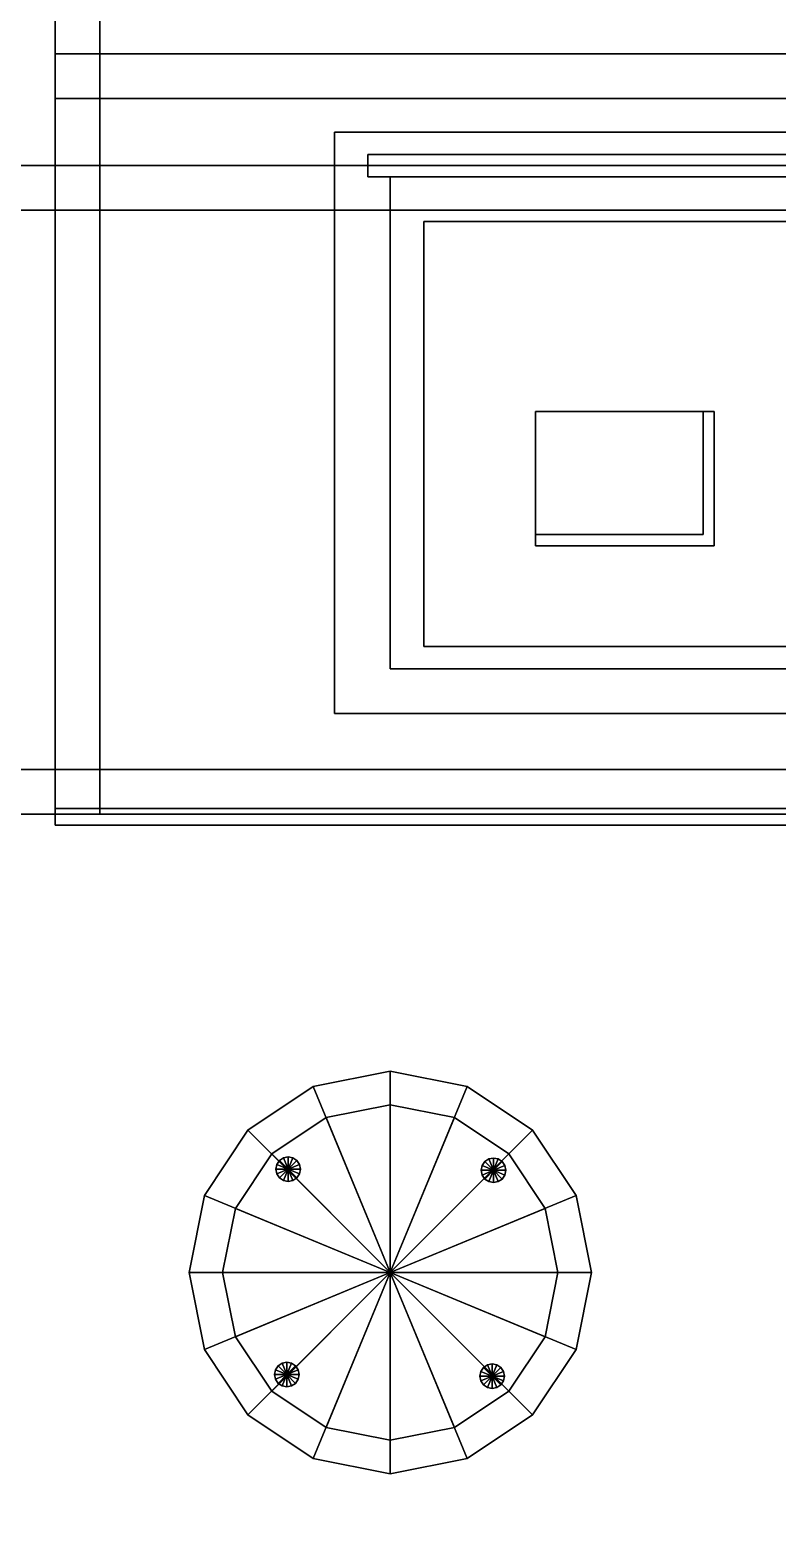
# Model space of a CAD drawing. Header units: millimetres. Extents: x -8000 to 18500, y -500 to 32500.
# Drawn here: x 2578 to 3246, y 2825 to 4161 of the extents above; entities that cross this region are included whole.
import ezdxf

# ---------------------------------------------------------------- set-up
doc = ezdxf.new("R2010")
doc.units = ezdxf.units.MM
for name, color, linetype in [('3D-BARISTA-BAR', 7, 'Continuous'), ('3D-FINISH', 7, 'Continuous'), ('3D-FURNITURE', 7, 'Continuous'), ('3D-GLAZING', 7, 'Continuous'), ('3D-LIGHTS', 7, 'Continuous'), ('3D-ROOF', 7, 'Continuous'), ('3D-SLABS', 7, 'Continuous')]:
    doc.layers.add(name, color=color, linetype=linetype)

msp = doc.modelspace()

# ---------------------------------------------------------------- linework, layer by layer
at = {"layer": '3D-BARISTA-BAR', "color": 7}
for points in [[(1960, 3460, 1460), (1960, 7040, 1460), (2640, 7040, 1460), (2640, 3460, 1460)], [(1960, 3460, 1510), (2640, 3460, 1510), (2640, 7040, 1510), (1960, 7040, 1510)], [(2640, 3460, 1460), (2640, 7040, 1460), (2640, 7040, 1510), (2640, 3460, 1510)], [(2000, 3500, 600), (2000, 7000, 600), (2600, 7000, 600), (2600, 3500, 600)], [(2000, 3500, 1460), (2600, 3500, 1460), (2600, 7000, 1460), (2000, 7000, 1460)], [(2600, 3500, 600), (2600, 7000, 600), (2600, 7000, 1460), (2600, 3500, 1460)], [(2600, 3460, 1460), (2600, 4140, 1460), (4540, 4140, 1460), (4540, 3460, 1460)], [(2600, 4140, 1460), (2600, 4140, 1510), (4540, 4140, 1510), (4540, 4140, 1460)], [(2600, 3460, 1460), (2600, 3460, 1510), (2600, 4140, 1510), (2600, 4140, 1460)], [(2600, 3460, 1510), (4540, 3460, 1510), (4540, 4140, 1510), (2600, 4140, 1510)], [(2600, 3500, 600), (2600, 4100, 600), (4500, 4100, 600), (4500, 3500, 600)], [(2600, 4100, 600), (2600, 4100, 1460), (4500, 4100, 1460), (4500, 4100, 600)], [(2600, 3500, 600), (2600, 3500, 1460), (2600, 4100, 1460), (2600, 4100, 600)], [(2600, 3500, 1460), (4500, 3500, 1460), (4500, 4100, 1460), (2600, 4100, 1460)], [(2850, 3550, 1510), (2850, 4070, 1510), (4050, 4070, 1510), (4050, 3550, 1510)], [(2850, 4070, 1510), (2850, 4070, 1550), (4050, 4070, 1550), (4050, 4070, 1510)], [(2850, 3550, 1510), (2850, 3550, 1550), (2850, 4070, 1550), (2850, 4070, 1510)], [(2850, 3550, 1550), (4050, 3550, 1550), (4050, 4070, 1550), (2850, 4070, 1550)], [(2850, 3550, 1550), (2850, 4070, 1550), (4050, 4070, 1550), (4050, 3550, 1550)], [(2850, 4070, 1550), (2850, 4070, 2030), (4050, 4070, 2030), (4050, 4070, 1550)], [(2850, 3550, 1550), (2850, 3550, 2030), (2850, 4070, 2030), (2850, 4070, 1550)], [(2850, 3550, 2030), (4050, 3550, 2030), (4050, 4070, 2030), (2850, 4070, 2030)], [(2900, 3590, 1560), (2900, 4030, 1560), (4000, 4030, 1560), (4000, 3590, 1560)], [(2900, 4030, 1560), (2900, 4030, 1585), (4000, 4030, 1585), (4000, 4030, 1560)], [(2900, 3590, 1560), (2900, 3590, 1585), (2900, 4030, 1585), (2900, 4030, 1560)], [(2900, 3590, 1585), (4000, 3590, 1585), (4000, 4030, 1585), (2900, 4030, 1585)], [(2930, 3610, 1770), (2930, 3990, 1770), (3970, 3990, 1770), (3970, 3610, 1770)], [(2930, 3990, 1770), (2930, 3990, 1790), (3970, 3990, 1790), (3970, 3990, 1770)], [(2930, 3610, 1770), (2930, 3610, 1790), (2930, 3990, 1790), (2930, 3990, 1770)], [(2930, 3610, 1790), (3970, 3610, 1790), (3970, 3990, 1790), (2930, 3990, 1790)], [(3030, 3700, 1585), (3030, 3820, 1585), (3190, 3820, 1585), (3190, 3700, 1585)], [(3030, 3820, 1585), (3030, 3820, 1635), (3190, 3820, 1635), (3190, 3820, 1585)], [(3030, 3700, 1585), (3030, 3700, 1635), (3030, 3820, 1635), (3030, 3820, 1585)], [(3030, 3700, 1635), (3190, 3700, 1635), (3190, 3820, 1635), (3030, 3820, 1635)], [(3030, 3710, 1790), (3030, 3820, 1790), (3180, 3820, 1790), (3180, 3710, 1790)], [(3030, 3820, 1790), (3030, 3820, 1835), (3180, 3820, 1835), (3180, 3820, 1790)], [(3030, 3710, 1790), (3030, 3710, 1835), (3030, 3820, 1835), (3030, 3820, 1790)], [(3030, 3710, 1835), (3180, 3710, 1835), (3180, 3820, 1835), (3030, 3820, 1835)], [(3180, 3710, 1790), (3180, 3820, 1790), (3180, 3820, 1835), (3180, 3710, 1835)], [(3190, 3700, 1585), (3190, 3820, 1585), (3190, 3820, 1635), (3190, 3700, 1635)], [(3030, 3710, 1790), (3180, 3710, 1790), (3180, 3710, 1835), (3030, 3710, 1835)], [(3030, 3700, 1585), (3190, 3700, 1585), (3190, 3700, 1635), (3030, 3700, 1635)], [(2930, 3610, 1770), (3970, 3610, 1770), (3970, 3610, 1790), (2930, 3610, 1790)], [(2900, 3590, 1560), (4000, 3590, 1560), (4000, 3590, 1585), (2900, 3590, 1585)], [(2850, 3550, 1510), (4050, 3550, 1510), (4050, 3550, 1550), (2850, 3550, 1550)], [(2850, 3550, 1550), (4050, 3550, 1550), (4050, 3550, 2030), (2850, 3550, 2030)], [(2000, 3500, 600), (2600, 3500, 600), (2600, 3500, 1460), (2000, 3500, 1460)], [(2600, 3500, 600), (4500, 3500, 600), (4500, 3500, 1460), (2600, 3500, 1460)], [(1960, 3460, 1460), (2640, 3460, 1460), (2640, 3460, 1510), (1960, 3460, 1510)], [(2600, 3460, 1460), (4540, 3460, 1460), (4540, 3460, 1510), (2600, 3460, 1510)]]:
    msp.add_3dface(points, dxfattribs=at)
at = {"layer": '3D-FINISH', "color": 7}
for points in [[(200, 200, 590), (200, 9800, 590), (9800, 9800, 590), (9800, 200, 590)], [(200, 200, 600), (9800, 200, 600), (9800, 9800, 600), (200, 9800, 600)], [(200, 200, 3990), (200, 9800, 3990), (9800, 9800, 3990), (9800, 200, 3990)], [(200, 200, 4000), (9800, 200, 4000), (9800, 9800, 4000), (200, 9800, 4000)]]:
    msp.add_3dface(points, dxfattribs=at)
at = {"layer": '3D-FURNITURE', "color": 7}
for points in [[(2900, 3230, 1250), (2831.1, 3216.3, 1250), (2831.1, 3216.3, 1295), (2900, 3230, 1295)], [(2900, 3050, 1295), (2900, 3230, 1295), (2831.1, 3216.3, 1295), (2900, 3050, 1295)], [(2900, 3050, 1250), (2831.1, 3216.3, 1250), (2900, 3230, 1250), (2900, 3050, 1250)], [(2968.9, 3216.3, 1250), (2900, 3230, 1250), (2900, 3230, 1295), (2968.9, 3216.3, 1295)], [(2900, 3050, 1295), (2968.9, 3216.3, 1295), (2900, 3230, 1295), (2900, 3050, 1295)], [(2900, 3050, 1250), (2900, 3230, 1250), (2968.9, 3216.3, 1250), (2900, 3050, 1250)], [(2831.1, 3216.3, 1250), (2772.7, 3177.3, 1250), (2772.7, 3177.3, 1295), (2831.1, 3216.3, 1295)], [(2900, 3050, 1295), (2831.1, 3216.3, 1295), (2772.7, 3177.3, 1295), (2900, 3050, 1295)], [(2900, 3050, 1250), (2772.7, 3177.3, 1250), (2831.1, 3216.3, 1250), (2900, 3050, 1250)], [(2900, 3050, 1295), (3027.3, 3177.3, 1295), (2968.9, 3216.3, 1295), (2900, 3050, 1295)], [(2900, 3050, 1250), (2968.9, 3216.3, 1250), (3027.3, 3177.3, 1250), (2900, 3050, 1250)], [(3027.3, 3177.3, 1250), (2968.9, 3216.3, 1250), (2968.9, 3216.3, 1295), (3027.3, 3177.3, 1295)], [(2900, 3200, 860), (2842.6, 3188.6, 860), (2842.6, 3188.6, 875), (2900, 3200, 875)], [(2900, 3050, 875), (2900, 3200, 875), (2842.6, 3188.6, 875), (2900, 3050, 875)], [(2900, 3050, 860), (2842.6, 3188.6, 860), (2900, 3200, 860), (2900, 3050, 860)], [(2957.4, 3188.6, 860), (2900, 3200, 860), (2900, 3200, 875), (2957.4, 3188.6, 875)], [(2900, 3050, 875), (2957.4, 3188.6, 875), (2900, 3200, 875), (2900, 3050, 875)], [(2900, 3050, 860), (2900, 3200, 860), (2957.4, 3188.6, 860), (2900, 3050, 860)], [(2842.6, 3188.6, 860), (2793.9, 3156.1, 860), (2793.9, 3156.1, 875), (2842.6, 3188.6, 875)], [(2900, 3050, 875), (2842.6, 3188.6, 875), (2793.9, 3156.1, 875), (2900, 3050, 875)], [(2900, 3050, 860), (2793.9, 3156.1, 860), (2842.6, 3188.6, 860), (2900, 3050, 860)], [(2900, 3050, 875), (3006.1, 3156.1, 875), (2957.4, 3188.6, 875), (2900, 3050, 875)], [(2900, 3050, 860), (2957.4, 3188.6, 860), (3006.1, 3156.1, 860), (2900, 3050, 860)], [(3006.1, 3156.1, 860), (2957.4, 3188.6, 860), (2957.4, 3188.6, 875), (3006.1, 3156.1, 875)], [(2772.7, 3177.3, 1250), (2733.7, 3118.9, 1250), (2733.7, 3118.9, 1295), (2772.7, 3177.3, 1295)], [(2900, 3050, 1295), (2772.7, 3177.3, 1295), (2733.7, 3118.9, 1295), (2900, 3050, 1295)], [(2900, 3050, 1250), (2733.7, 3118.9, 1250), (2772.7, 3177.3, 1250), (2900, 3050, 1250)], [(2900, 3050, 1295), (3066.3, 3118.9, 1295), (3027.3, 3177.3, 1295), (2900, 3050, 1295)], [(2900, 3050, 1250), (3027.3, 3177.3, 1250), (3066.3, 3118.9, 1250), (2900, 3050, 1250)], [(3066.3, 3118.9, 1250), (3027.3, 3177.3, 1250), (3027.3, 3177.3, 1295), (3066.3, 3118.9, 1295)], [(2793.9, 3156.1, 860), (2761.4, 3107.4, 860), (2761.4, 3107.4, 875), (2793.9, 3156.1, 875)], [(2900, 3050, 875), (2793.9, 3156.1, 875), (2761.4, 3107.4, 875), (2900, 3050, 875)], [(2900, 3050, 860), (2761.4, 3107.4, 860), (2793.9, 3156.1, 860), (2900, 3050, 860)], [(2900, 3050, 875), (3038.6, 3107.4, 875), (3006.1, 3156.1, 875), (2900, 3050, 875)], [(2900, 3050, 860), (3006.1, 3156.1, 860), (3038.6, 3107.4, 860), (2900, 3050, 860)], [(3038.6, 3107.4, 860), (3006.1, 3156.1, 860), (3006.1, 3156.1, 875), (3038.6, 3107.4, 875)], [(2798.5, 3146.7, 600), (2797.6, 3142.5, 600), (2797.6, 3142.5, 1250), (2798.5, 3146.7, 1250)], [(2808.6, 3142.5, 1250), (2798.5, 3146.7, 1250), (2797.6, 3142.5, 1250), (2808.6, 3142.5, 1250)], [(2808.6, 3142.5, 600), (2797.6, 3142.5, 600), (2798.5, 3146.7, 600), (2808.6, 3142.5, 600)], [(2797.6, 3142.5, 600), (2798.5, 3138.3, 600), (2798.5, 3138.3, 1250), (2797.6, 3142.5, 1250)], [(2808.6, 3142.5, 1250), (2797.6, 3142.5, 1250), (2798.5, 3138.3, 1250), (2808.6, 3142.5, 1250)], [(2808.6, 3142.5, 600), (2798.5, 3138.3, 600), (2797.6, 3142.5, 600), (2808.6, 3142.5, 600)], [(2800.9, 3150.3, 600), (2798.5, 3146.7, 600), (2798.5, 3146.7, 1250), (2800.9, 3150.3, 1250)], [(2808.6, 3142.5, 1250), (2800.9, 3150.3, 1250), (2798.5, 3146.7, 1250), (2808.6, 3142.5, 1250)], [(2808.6, 3142.5, 600), (2798.5, 3146.7, 600), (2800.9, 3150.3, 600), (2808.6, 3142.5, 600)], [(2808.6, 3142.5, 1250), (2798.5, 3138.3, 1250), (2800.9, 3134.7, 1250), (2808.6, 3142.5, 1250)], [(2808.6, 3142.5, 600), (2800.9, 3134.7, 600), (2798.5, 3138.3, 600), (2808.6, 3142.5, 600)], [(2804.4, 3152.7, 600), (2800.9, 3150.3, 600), (2800.9, 3150.3, 1250), (2804.4, 3152.7, 1250)], [(2808.6, 3142.5, 1250), (2804.4, 3152.7, 1250), (2800.9, 3150.3, 1250), (2808.6, 3142.5, 1250)], [(2808.6, 3142.5, 600), (2800.9, 3150.3, 600), (2804.4, 3152.7, 600), (2808.6, 3142.5, 600)], [(2808.6, 3142.5, 1250), (2800.9, 3134.7, 1250), (2804.4, 3132.3, 1250), (2808.6, 3142.5, 1250)], [(2808.6, 3142.5, 600), (2804.4, 3132.3, 600), (2800.9, 3134.7, 600), (2808.6, 3142.5, 600)], [(2808.6, 3153.5, 600), (2804.4, 3152.7, 600), (2804.4, 3152.7, 1250), (2808.6, 3153.5, 1250)], [(2808.6, 3142.5, 1250), (2808.6, 3153.5, 1250), (2804.4, 3152.7, 1250), (2808.6, 3142.5, 1250)], [(2808.6, 3142.5, 600), (2804.4, 3152.7, 600), (2808.6, 3153.5, 600), (2808.6, 3142.5, 600)], [(2808.6, 3142.5, 1250), (2804.4, 3132.3, 1250), (2808.6, 3131.5, 1250), (2808.6, 3142.5, 1250)], [(2808.6, 3142.5, 600), (2808.6, 3131.5, 600), (2804.4, 3132.3, 600), (2808.6, 3142.5, 600)], [(2812.9, 3152.7, 600), (2808.6, 3153.5, 600), (2808.6, 3153.5, 1250), (2812.9, 3152.7, 1250)], [(2808.6, 3142.5, 1250), (2812.9, 3152.7, 1250), (2808.6, 3153.5, 1250), (2808.6, 3142.5, 1250)], [(2808.6, 3142.5, 600), (2808.6, 3153.5, 600), (2812.9, 3152.7, 600), (2808.6, 3142.5, 600)], [(2808.6, 3142.5, 1250), (2816.4, 3150.3, 1250), (2812.9, 3152.7, 1250), (2808.6, 3142.5, 1250)], [(2808.6, 3142.5, 600), (2812.9, 3152.7, 600), (2816.4, 3150.3, 600), (2808.6, 3142.5, 600)], [(2808.6, 3142.5, 1250), (2818.8, 3146.7, 1250), (2816.4, 3150.3, 1250), (2808.6, 3142.5, 1250)], [(2808.6, 3142.5, 600), (2816.4, 3150.3, 600), (2818.8, 3146.7, 600), (2808.6, 3142.5, 600)], [(2808.6, 3142.5, 1250), (2819.6, 3142.5, 1250), (2818.8, 3146.7, 1250), (2808.6, 3142.5, 1250)], [(2808.6, 3142.5, 600), (2818.8, 3146.7, 600), (2819.6, 3142.5, 600), (2808.6, 3142.5, 600)], [(2808.6, 3142.5, 1250), (2808.6, 3131.5, 1250), (2812.9, 3132.3, 1250), (2808.6, 3142.5, 1250)], [(2808.6, 3142.5, 600), (2812.9, 3132.3, 600), (2808.6, 3131.5, 600), (2808.6, 3142.5, 600)], [(2808.6, 3142.5, 1250), (2812.9, 3132.3, 1250), (2816.4, 3134.7, 1250), (2808.6, 3142.5, 1250)], [(2808.6, 3142.5, 600), (2816.4, 3134.7, 600), (2812.9, 3132.3, 600), (2808.6, 3142.5, 600)], [(2808.6, 3142.5, 1250), (2816.4, 3134.7, 1250), (2818.8, 3138.3, 1250), (2808.6, 3142.5, 1250)], [(2808.6, 3142.5, 600), (2818.8, 3138.3, 600), (2816.4, 3134.7, 600), (2808.6, 3142.5, 600)], [(2808.6, 3142.5, 1250), (2818.8, 3138.3, 1250), (2819.6, 3142.5, 1250), (2808.6, 3142.5, 1250)], [(2808.6, 3142.5, 600), (2819.6, 3142.5, 600), (2818.8, 3138.3, 600), (2808.6, 3142.5, 600)], [(2816.4, 3150.3, 600), (2812.9, 3152.7, 600), (2812.9, 3152.7, 1250), (2816.4, 3150.3, 1250)], [(2818.8, 3146.7, 600), (2816.4, 3150.3, 600), (2816.4, 3150.3, 1250), (2818.8, 3146.7, 1250)], [(2819.6, 3142.5, 600), (2818.8, 3146.7, 600), (2818.8, 3146.7, 1250), (2819.6, 3142.5, 1250)], [(2818.8, 3138.3, 600), (2819.6, 3142.5, 600), (2819.6, 3142.5, 1250), (2818.8, 3138.3, 1250)], [(2982.3, 3145.6, 600), (2981.4, 3141.4, 600), (2981.4, 3141.4, 1250), (2982.3, 3145.6, 1250)], [(2992.4, 3141.4, 1250), (2982.3, 3145.6, 1250), (2981.4, 3141.4, 1250), (2992.4, 3141.4, 1250)], [(2992.4, 3141.4, 600), (2981.4, 3141.4, 600), (2982.3, 3145.6, 600), (2992.4, 3141.4, 600)], [(2981.4, 3141.4, 600), (2982.3, 3137.2, 600), (2982.3, 3137.2, 1250), (2981.4, 3141.4, 1250)], [(2992.4, 3141.4, 1250), (2981.4, 3141.4, 1250), (2982.3, 3137.2, 1250), (2992.4, 3141.4, 1250)], [(2992.4, 3141.4, 600), (2982.3, 3137.2, 600), (2981.4, 3141.4, 600), (2992.4, 3141.4, 600)], [(2984.6, 3149.2, 600), (2982.3, 3145.6, 600), (2982.3, 3145.6, 1250), (2984.6, 3149.2, 1250)], [(2992.4, 3141.4, 1250), (2984.6, 3149.2, 1250), (2982.3, 3145.6, 1250), (2992.4, 3141.4, 1250)], [(2992.4, 3141.4, 600), (2982.3, 3145.6, 600), (2984.6, 3149.2, 600), (2992.4, 3141.4, 600)], [(2992.4, 3141.4, 1250), (2982.3, 3137.2, 1250), (2984.6, 3133.6, 1250), (2992.4, 3141.4, 1250)], [(2992.4, 3141.4, 600), (2984.6, 3133.6, 600), (2982.3, 3137.2, 600), (2992.4, 3141.4, 600)], [(2988.2, 3151.6, 600), (2984.6, 3149.2, 600), (2984.6, 3149.2, 1250), (2988.2, 3151.6, 1250)], [(2992.4, 3141.4, 1250), (2988.2, 3151.6, 1250), (2984.6, 3149.2, 1250), (2992.4, 3141.4, 1250)], [(2992.4, 3141.4, 600), (2984.6, 3149.2, 600), (2988.2, 3151.6, 600), (2992.4, 3141.4, 600)], [(2992.4, 3141.4, 1250), (2984.6, 3133.6, 1250), (2988.2, 3131.3, 1250), (2992.4, 3141.4, 1250)], [(2992.4, 3141.4, 600), (2988.2, 3131.3, 600), (2984.6, 3133.6, 600), (2992.4, 3141.4, 600)], [(2992.4, 3152.4, 600), (2988.2, 3151.6, 600), (2988.2, 3151.6, 1250), (2992.4, 3152.4, 1250)], [(2992.4, 3141.4, 1250), (2992.4, 3152.4, 1250), (2988.2, 3151.6, 1250), (2992.4, 3141.4, 1250)], [(2992.4, 3141.4, 600), (2988.2, 3151.6, 600), (2992.4, 3152.4, 600), (2992.4, 3141.4, 600)], [(2992.4, 3141.4, 1250), (2988.2, 3131.3, 1250), (2992.4, 3130.4, 1250), (2992.4, 3141.4, 1250)], [(2992.4, 3141.4, 600), (2992.4, 3130.4, 600), (2988.2, 3131.3, 600), (2992.4, 3141.4, 600)], [(2996.6, 3151.6, 600), (2992.4, 3152.4, 600), (2992.4, 3152.4, 1250), (2996.6, 3151.6, 1250)], [(2992.4, 3141.4, 1250), (2996.6, 3151.6, 1250), (2992.4, 3152.4, 1250), (2992.4, 3141.4, 1250)], [(2992.4, 3141.4, 600), (2992.4, 3152.4, 600), (2996.6, 3151.6, 600), (2992.4, 3141.4, 600)], [(2992.4, 3141.4, 1250), (3000.2, 3149.2, 1250), (2996.6, 3151.6, 1250), (2992.4, 3141.4, 1250)], [(2992.4, 3141.4, 600), (2996.6, 3151.6, 600), (3000.2, 3149.2, 600), (2992.4, 3141.4, 600)], [(2992.4, 3141.4, 1250), (3002.6, 3145.6, 1250), (3000.2, 3149.2, 1250), (2992.4, 3141.4, 1250)], [(2992.4, 3141.4, 600), (3000.2, 3149.2, 600), (3002.6, 3145.6, 600), (2992.4, 3141.4, 600)], [(2992.4, 3141.4, 1250), (3003.4, 3141.4, 1250), (3002.6, 3145.6, 1250), (2992.4, 3141.4, 1250)], [(2992.4, 3141.4, 600), (3002.6, 3145.6, 600), (3003.4, 3141.4, 600), (2992.4, 3141.4, 600)], [(2992.4, 3141.4, 1250), (2992.4, 3130.4, 1250), (2996.6, 3131.3, 1250), (2992.4, 3141.4, 1250)], [(2992.4, 3141.4, 600), (2996.6, 3131.3, 600), (2992.4, 3130.4, 600), (2992.4, 3141.4, 600)], [(2992.4, 3141.4, 1250), (2996.6, 3131.3, 1250), (3000.2, 3133.6, 1250), (2992.4, 3141.4, 1250)], [(2992.4, 3141.4, 600), (3000.2, 3133.6, 600), (2996.6, 3131.3, 600), (2992.4, 3141.4, 600)], [(2992.4, 3141.4, 1250), (3000.2, 3133.6, 1250), (3002.6, 3137.2, 1250), (2992.4, 3141.4, 1250)], [(2992.4, 3141.4, 600), (3002.6, 3137.2, 600), (3000.2, 3133.6, 600), (2992.4, 3141.4, 600)], [(2992.4, 3141.4, 1250), (3002.6, 3137.2, 1250), (3003.4, 3141.4, 1250), (2992.4, 3141.4, 1250)], [(2992.4, 3141.4, 600), (3003.4, 3141.4, 600), (3002.6, 3137.2, 600), (2992.4, 3141.4, 600)], [(3000.2, 3149.2, 600), (2996.6, 3151.6, 600), (2996.6, 3151.6, 1250), (3000.2, 3149.2, 1250)], [(3002.6, 3145.6, 600), (3000.2, 3149.2, 600), (3000.2, 3149.2, 1250), (3002.6, 3145.6, 1250)], [(3003.4, 3141.4, 600), (3002.6, 3145.6, 600), (3002.6, 3145.6, 1250), (3003.4, 3141.4, 1250)], [(3002.6, 3137.2, 600), (3003.4, 3141.4, 600), (3003.4, 3141.4, 1250), (3002.6, 3137.2, 1250)], [(2798.5, 3138.3, 600), (2800.9, 3134.7, 600), (2800.9, 3134.7, 1250), (2798.5, 3138.3, 1250)], [(2800.9, 3134.7, 600), (2804.4, 3132.3, 600), (2804.4, 3132.3, 1250), (2800.9, 3134.7, 1250)], [(2804.4, 3132.3, 600), (2808.6, 3131.5, 600), (2808.6, 3131.5, 1250), (2804.4, 3132.3, 1250)], [(2808.6, 3131.5, 600), (2812.9, 3132.3, 600), (2812.9, 3132.3, 1250), (2808.6, 3131.5, 1250)], [(2812.9, 3132.3, 600), (2816.4, 3134.7, 600), (2816.4, 3134.7, 1250), (2812.9, 3132.3, 1250)], [(2816.4, 3134.7, 600), (2818.8, 3138.3, 600), (2818.8, 3138.3, 1250), (2816.4, 3134.7, 1250)], [(2982.3, 3137.2, 600), (2984.6, 3133.6, 600), (2984.6, 3133.6, 1250), (2982.3, 3137.2, 1250)], [(2984.6, 3133.6, 600), (2988.2, 3131.3, 600), (2988.2, 3131.3, 1250), (2984.6, 3133.6, 1250)], [(2988.2, 3131.3, 600), (2992.4, 3130.4, 600), (2992.4, 3130.4, 1250), (2988.2, 3131.3, 1250)], [(2992.4, 3130.4, 600), (2996.6, 3131.3, 600), (2996.6, 3131.3, 1250), (2992.4, 3130.4, 1250)], [(2996.6, 3131.3, 600), (3000.2, 3133.6, 600), (3000.2, 3133.6, 1250), (2996.6, 3131.3, 1250)], [(3000.2, 3133.6, 600), (3002.6, 3137.2, 600), (3002.6, 3137.2, 1250), (3000.2, 3133.6, 1250)], [(2733.7, 3118.9, 1250), (2720, 3050, 1250), (2720, 3050, 1295), (2733.7, 3118.9, 1295)], [(2900, 3050, 1295), (2733.7, 3118.9, 1295), (2720, 3050, 1295), (2900, 3050, 1295)], [(2900, 3050, 1250), (2720, 3050, 1250), (2733.7, 3118.9, 1250), (2900, 3050, 1250)], [(2900, 3050, 1295), (3080, 3050, 1295), (3066.3, 3118.9, 1295), (2900, 3050, 1295)], [(2900, 3050, 1250), (3066.3, 3118.9, 1250), (3080, 3050, 1250), (2900, 3050, 1250)], [(3080, 3050, 1250), (3066.3, 3118.9, 1250), (3066.3, 3118.9, 1295), (3080, 3050, 1295)], [(2761.4, 3107.4, 860), (2750, 3050, 860), (2750, 3050, 875), (2761.4, 3107.4, 875)], [(2900, 3050, 875), (2761.4, 3107.4, 875), (2750, 3050, 875), (2900, 3050, 875)], [(2900, 3050, 860), (2750, 3050, 860), (2761.4, 3107.4, 860), (2900, 3050, 860)], [(2900, 3050, 875), (3050, 3050, 875), (3038.6, 3107.4, 875), (2900, 3050, 875)], [(2900, 3050, 860), (3038.6, 3107.4, 860), (3050, 3050, 860), (2900, 3050, 860)], [(3050, 3050, 860), (3038.6, 3107.4, 860), (3038.6, 3107.4, 875), (3050, 3050, 875)], [(2720, 3050, 1250), (2733.7, 2981.1, 1250), (2733.7, 2981.1, 1295), (2720, 3050, 1295)], [(2900, 3050, 1295), (2720, 3050, 1295), (2733.7, 2981.1, 1295), (2900, 3050, 1295)], [(2900, 3050, 1250), (2733.7, 2981.1, 1250), (2720, 3050, 1250), (2900, 3050, 1250)], [(2900, 3050, 1295), (2733.7, 2981.1, 1295), (2772.7, 2922.7, 1295), (2900, 3050, 1295)], [(2900, 3050, 1250), (2772.7, 2922.7, 1250), (2733.7, 2981.1, 1250), (2900, 3050, 1250)], [(2750, 3050, 860), (2761.4, 2992.6, 860), (2761.4, 2992.6, 875), (2750, 3050, 875)], [(2900, 3050, 875), (2750, 3050, 875), (2761.4, 2992.6, 875), (2900, 3050, 875)], [(2900, 3050, 860), (2761.4, 2992.6, 860), (2750, 3050, 860), (2900, 3050, 860)], [(2900, 3050, 875), (2761.4, 2992.6, 875), (2793.9, 2943.9, 875), (2900, 3050, 875)], [(2900, 3050, 860), (2793.9, 2943.9, 860), (2761.4, 2992.6, 860), (2900, 3050, 860)], [(2900, 3050, 1295), (2772.7, 2922.7, 1295), (2831.1, 2883.7, 1295), (2900, 3050, 1295)], [(2900, 3050, 1250), (2831.1, 2883.7, 1250), (2772.7, 2922.7, 1250), (2900, 3050, 1250)], [(2900, 3050, 875), (2793.9, 2943.9, 875), (2842.6, 2911.4, 875), (2900, 3050, 875)], [(2900, 3050, 860), (2842.6, 2911.4, 860), (2793.9, 2943.9, 860), (2900, 3050, 860)], [(2900, 3050, 1295), (2831.1, 2883.7, 1295), (2900, 2870, 1295), (2900, 3050, 1295)], [(2900, 3050, 1250), (2900, 2870, 1250), (2831.1, 2883.7, 1250), (2900, 3050, 1250)], [(2900, 3050, 875), (2842.6, 2911.4, 875), (2900, 2900, 875), (2900, 3050, 875)], [(2900, 3050, 860), (2900, 2900, 860), (2842.6, 2911.4, 860), (2900, 3050, 860)], [(2900, 3050, 875), (2900, 2900, 875), (2957.4, 2911.4, 875), (2900, 3050, 875)], [(2900, 3050, 860), (2957.4, 2911.4, 860), (2900, 2900, 860), (2900, 3050, 860)], [(2900, 3050, 875), (2957.4, 2911.4, 875), (3006.1, 2943.9, 875), (2900, 3050, 875)], [(2900, 3050, 860), (3006.1, 2943.9, 860), (2957.4, 2911.4, 860), (2900, 3050, 860)], [(2900, 3050, 875), (3006.1, 2943.9, 875), (3038.6, 2992.6, 875), (2900, 3050, 875)], [(2900, 3050, 860), (3038.6, 2992.6, 860), (3006.1, 2943.9, 860), (2900, 3050, 860)], [(2900, 3050, 875), (3038.6, 2992.6, 875), (3050, 3050, 875), (2900, 3050, 875)], [(2900, 3050, 860), (3050, 3050, 860), (3038.6, 2992.6, 860), (2900, 3050, 860)], [(2900, 3050, 1295), (2900, 2870, 1295), (2968.9, 2883.7, 1295), (2900, 3050, 1295)], [(2900, 3050, 1250), (2968.9, 2883.7, 1250), (2900, 2870, 1250), (2900, 3050, 1250)], [(2900, 3050, 1295), (2968.9, 2883.7, 1295), (3027.3, 2922.7, 1295), (2900, 3050, 1295)], [(2900, 3050, 1250), (3027.3, 2922.7, 1250), (2968.9, 2883.7, 1250), (2900, 3050, 1250)], [(2900, 3050, 1295), (3027.3, 2922.7, 1295), (3066.3, 2981.1, 1295), (2900, 3050, 1295)], [(2900, 3050, 1250), (3066.3, 2981.1, 1250), (3027.3, 2922.7, 1250), (2900, 3050, 1250)], [(2900, 3050, 1295), (3066.3, 2981.1, 1295), (3080, 3050, 1295), (2900, 3050, 1295)], [(2900, 3050, 1250), (3080, 3050, 1250), (3066.3, 2981.1, 1250), (2900, 3050, 1250)], [(3038.6, 2992.6, 860), (3050, 3050, 860), (3050, 3050, 875), (3038.6, 2992.6, 875)], [(3066.3, 2981.1, 1250), (3080, 3050, 1250), (3080, 3050, 1295), (3066.3, 2981.1, 1295)], [(2733.7, 2981.1, 1250), (2772.7, 2922.7, 1250), (2772.7, 2922.7, 1295), (2733.7, 2981.1, 1295)], [(2761.4, 2992.6, 860), (2793.9, 2943.9, 860), (2793.9, 2943.9, 875), (2761.4, 2992.6, 875)], [(3006.1, 2943.9, 860), (3038.6, 2992.6, 860), (3038.6, 2992.6, 875), (3006.1, 2943.9, 875)], [(3027.3, 2922.7, 1250), (3066.3, 2981.1, 1250), (3066.3, 2981.1, 1295), (3027.3, 2922.7, 1295)], [(2803.2, 2968.9, 600), (2799.7, 2966.5, 600), (2799.7, 2966.5, 1250), (2803.2, 2968.9, 1250)], [(2807.4, 2958.7, 1250), (2803.2, 2968.9, 1250), (2799.7, 2966.5, 1250), (2807.4, 2958.7, 1250)], [(2807.4, 2958.7, 600), (2799.7, 2966.5, 600), (2803.2, 2968.9, 600), (2807.4, 2958.7, 600)], [(2807.4, 2969.7, 600), (2803.2, 2968.9, 600), (2803.2, 2968.9, 1250), (2807.4, 2969.7, 1250)], [(2807.4, 2958.7, 1250), (2807.4, 2969.7, 1250), (2803.2, 2968.9, 1250), (2807.4, 2958.7, 1250)], [(2807.4, 2958.7, 600), (2803.2, 2968.9, 600), (2807.4, 2969.7, 600), (2807.4, 2958.7, 600)], [(2811.6, 2968.9, 600), (2807.4, 2969.7, 600), (2807.4, 2969.7, 1250), (2811.6, 2968.9, 1250)], [(2807.4, 2958.7, 1250), (2811.6, 2968.9, 1250), (2807.4, 2969.7, 1250), (2807.4, 2958.7, 1250)], [(2807.4, 2958.7, 600), (2807.4, 2969.7, 600), (2811.6, 2968.9, 600), (2807.4, 2958.7, 600)], [(2807.4, 2958.7, 1250), (2815.2, 2966.5, 1250), (2811.6, 2968.9, 1250), (2807.4, 2958.7, 1250)], [(2807.4, 2958.7, 600), (2811.6, 2968.9, 600), (2815.2, 2966.5, 600), (2807.4, 2958.7, 600)], [(2815.2, 2966.5, 600), (2811.6, 2968.9, 600), (2811.6, 2968.9, 1250), (2815.2, 2966.5, 1250)], [(2987, 2967.5, 600), (2983.4, 2965.1, 600), (2983.4, 2965.1, 1250), (2987, 2967.5, 1250)], [(2991.2, 2957.4, 1250), (2987, 2967.5, 1250), (2983.4, 2965.1, 1250), (2991.2, 2957.4, 1250)], [(2991.2, 2957.4, 600), (2983.4, 2965.1, 600), (2987, 2967.5, 600), (2991.2, 2957.4, 600)], [(2991.2, 2968.4, 600), (2987, 2967.5, 600), (2987, 2967.5, 1250), (2991.2, 2968.4, 1250)], [(2991.2, 2957.4, 1250), (2991.2, 2968.4, 1250), (2987, 2967.5, 1250), (2991.2, 2957.4, 1250)], [(2991.2, 2957.4, 600), (2987, 2967.5, 600), (2991.2, 2968.4, 600), (2991.2, 2957.4, 600)], [(2995.4, 2967.5, 600), (2991.2, 2968.4, 600), (2991.2, 2968.4, 1250), (2995.4, 2967.5, 1250)], [(2991.2, 2957.4, 1250), (2995.4, 2967.5, 1250), (2991.2, 2968.4, 1250), (2991.2, 2957.4, 1250)], [(2991.2, 2957.4, 600), (2991.2, 2968.4, 600), (2995.4, 2967.5, 600), (2991.2, 2957.4, 600)], [(2991.2, 2957.4, 1250), (2999, 2965.1, 1250), (2995.4, 2967.5, 1250), (2991.2, 2957.4, 1250)], [(2991.2, 2957.4, 600), (2995.4, 2967.5, 600), (2999, 2965.1, 600), (2991.2, 2957.4, 600)], [(2999, 2965.1, 600), (2995.4, 2967.5, 600), (2995.4, 2967.5, 1250), (2999, 2965.1, 1250)], [(2797.3, 2962.9, 600), (2796.4, 2958.7, 600), (2796.4, 2958.7, 1250), (2797.3, 2962.9, 1250)], [(2807.4, 2958.7, 1250), (2797.3, 2962.9, 1250), (2796.4, 2958.7, 1250), (2807.4, 2958.7, 1250)], [(2807.4, 2958.7, 600), (2796.4, 2958.7, 600), (2797.3, 2962.9, 600), (2807.4, 2958.7, 600)], [(2796.4, 2958.7, 600), (2797.3, 2954.5, 600), (2797.3, 2954.5, 1250), (2796.4, 2958.7, 1250)], [(2807.4, 2958.7, 1250), (2796.4, 2958.7, 1250), (2797.3, 2954.5, 1250), (2807.4, 2958.7, 1250)], [(2807.4, 2958.7, 600), (2797.3, 2954.5, 600), (2796.4, 2958.7, 600), (2807.4, 2958.7, 600)], [(2799.7, 2966.5, 600), (2797.3, 2962.9, 600), (2797.3, 2962.9, 1250), (2799.7, 2966.5, 1250)], [(2807.4, 2958.7, 1250), (2799.7, 2966.5, 1250), (2797.3, 2962.9, 1250), (2807.4, 2958.7, 1250)], [(2807.4, 2958.7, 600), (2797.3, 2962.9, 600), (2799.7, 2966.5, 600), (2807.4, 2958.7, 600)], [(2807.4, 2958.7, 1250), (2797.3, 2954.5, 1250), (2799.7, 2950.9, 1250), (2807.4, 2958.7, 1250)], [(2807.4, 2958.7, 600), (2799.7, 2950.9, 600), (2797.3, 2954.5, 600), (2807.4, 2958.7, 600)], [(2797.3, 2954.5, 600), (2799.7, 2950.9, 600), (2799.7, 2950.9, 1250), (2797.3, 2954.5, 1250)], [(2807.4, 2958.7, 1250), (2799.7, 2950.9, 1250), (2803.2, 2948.6, 1250), (2807.4, 2958.7, 1250)], [(2807.4, 2958.7, 600), (2803.2, 2948.6, 600), (2799.7, 2950.9, 600), (2807.4, 2958.7, 600)], [(2807.4, 2958.7, 1250), (2803.2, 2948.6, 1250), (2807.4, 2947.7, 1250), (2807.4, 2958.7, 1250)], [(2807.4, 2958.7, 600), (2807.4, 2947.7, 600), (2803.2, 2948.6, 600), (2807.4, 2958.7, 600)], [(2807.4, 2958.7, 1250), (2817.6, 2962.9, 1250), (2815.2, 2966.5, 1250), (2807.4, 2958.7, 1250)], [(2807.4, 2958.7, 600), (2815.2, 2966.5, 600), (2817.6, 2962.9, 600), (2807.4, 2958.7, 600)], [(2807.4, 2958.7, 1250), (2818.4, 2958.7, 1250), (2817.6, 2962.9, 1250), (2807.4, 2958.7, 1250)], [(2807.4, 2958.7, 600), (2817.6, 2962.9, 600), (2818.4, 2958.7, 600), (2807.4, 2958.7, 600)], [(2807.4, 2958.7, 1250), (2807.4, 2947.7, 1250), (2811.6, 2948.6, 1250), (2807.4, 2958.7, 1250)], [(2807.4, 2958.7, 600), (2811.6, 2948.6, 600), (2807.4, 2947.7, 600), (2807.4, 2958.7, 600)], [(2807.4, 2958.7, 1250), (2811.6, 2948.6, 1250), (2815.2, 2950.9, 1250), (2807.4, 2958.7, 1250)], [(2807.4, 2958.7, 600), (2815.2, 2950.9, 600), (2811.6, 2948.6, 600), (2807.4, 2958.7, 600)], [(2807.4, 2958.7, 1250), (2815.2, 2950.9, 1250), (2817.6, 2954.5, 1250), (2807.4, 2958.7, 1250)], [(2807.4, 2958.7, 600), (2817.6, 2954.5, 600), (2815.2, 2950.9, 600), (2807.4, 2958.7, 600)], [(2807.4, 2958.7, 1250), (2817.6, 2954.5, 1250), (2818.4, 2958.7, 1250), (2807.4, 2958.7, 1250)], [(2807.4, 2958.7, 600), (2818.4, 2958.7, 600), (2817.6, 2954.5, 600), (2807.4, 2958.7, 600)], [(2817.6, 2962.9, 600), (2815.2, 2966.5, 600), (2815.2, 2966.5, 1250), (2817.6, 2962.9, 1250)], [(2815.2, 2950.9, 600), (2817.6, 2954.5, 600), (2817.6, 2954.5, 1250), (2815.2, 2950.9, 1250)], [(2818.4, 2958.7, 600), (2817.6, 2962.9, 600), (2817.6, 2962.9, 1250), (2818.4, 2958.7, 1250)], [(2817.6, 2954.5, 600), (2818.4, 2958.7, 600), (2818.4, 2958.7, 1250), (2817.6, 2954.5, 1250)], [(2981, 2961.6, 600), (2980.2, 2957.4, 600), (2980.2, 2957.4, 1250), (2981, 2961.6, 1250)], [(2991.2, 2957.4, 1250), (2981, 2961.6, 1250), (2980.2, 2957.4, 1250), (2991.2, 2957.4, 1250)], [(2991.2, 2957.4, 600), (2980.2, 2957.4, 600), (2981, 2961.6, 600), (2991.2, 2957.4, 600)], [(2980.2, 2957.4, 600), (2981, 2953.2, 600), (2981, 2953.2, 1250), (2980.2, 2957.4, 1250)], [(2991.2, 2957.4, 1250), (2980.2, 2957.4, 1250), (2981, 2953.2, 1250), (2991.2, 2957.4, 1250)], [(2991.2, 2957.4, 600), (2981, 2953.2, 600), (2980.2, 2957.4, 600), (2991.2, 2957.4, 600)], [(2983.4, 2965.1, 600), (2981, 2961.6, 600), (2981, 2961.6, 1250), (2983.4, 2965.1, 1250)], [(2991.2, 2957.4, 1250), (2983.4, 2965.1, 1250), (2981, 2961.6, 1250), (2991.2, 2957.4, 1250)], [(2991.2, 2957.4, 600), (2981, 2961.6, 600), (2983.4, 2965.1, 600), (2991.2, 2957.4, 600)], [(2991.2, 2957.4, 1250), (2981, 2953.2, 1250), (2983.4, 2949.6, 1250), (2991.2, 2957.4, 1250)], [(2991.2, 2957.4, 600), (2983.4, 2949.6, 600), (2981, 2953.2, 600), (2991.2, 2957.4, 600)], [(2991.2, 2957.4, 1250), (2983.4, 2949.6, 1250), (2987, 2947.2, 1250), (2991.2, 2957.4, 1250)], [(2991.2, 2957.4, 600), (2987, 2947.2, 600), (2983.4, 2949.6, 600), (2991.2, 2957.4, 600)], [(2991.2, 2957.4, 1250), (2987, 2947.2, 1250), (2991.2, 2946.4, 1250), (2991.2, 2957.4, 1250)], [(2991.2, 2957.4, 600), (2991.2, 2946.4, 600), (2987, 2947.2, 600), (2991.2, 2957.4, 600)], [(2991.2, 2957.4, 1250), (3001.4, 2961.6, 1250), (2999, 2965.1, 1250), (2991.2, 2957.4, 1250)], [(2991.2, 2957.4, 600), (2999, 2965.1, 600), (3001.4, 2961.6, 600), (2991.2, 2957.4, 600)], [(2991.2, 2957.4, 1250), (3002.2, 2957.4, 1250), (3001.4, 2961.6, 1250), (2991.2, 2957.4, 1250)], [(2991.2, 2957.4, 600), (3001.4, 2961.6, 600), (3002.2, 2957.4, 600), (2991.2, 2957.4, 600)], [(2991.2, 2957.4, 1250), (2991.2, 2946.4, 1250), (2995.4, 2947.2, 1250), (2991.2, 2957.4, 1250)], [(2991.2, 2957.4, 600), (2995.4, 2947.2, 600), (2991.2, 2946.4, 600), (2991.2, 2957.4, 600)], [(2991.2, 2957.4, 1250), (2995.4, 2947.2, 1250), (2999, 2949.6, 1250), (2991.2, 2957.4, 1250)], [(2991.2, 2957.4, 600), (2999, 2949.6, 600), (2995.4, 2947.2, 600), (2991.2, 2957.4, 600)], [(2991.2, 2957.4, 1250), (2999, 2949.6, 1250), (3001.4, 2953.2, 1250), (2991.2, 2957.4, 1250)], [(2991.2, 2957.4, 600), (3001.4, 2953.2, 600), (2999, 2949.6, 600), (2991.2, 2957.4, 600)], [(2991.2, 2957.4, 1250), (3001.4, 2953.2, 1250), (3002.2, 2957.4, 1250), (2991.2, 2957.4, 1250)], [(2991.2, 2957.4, 600), (3002.2, 2957.4, 600), (3001.4, 2953.2, 600), (2991.2, 2957.4, 600)], [(3001.4, 2961.6, 600), (2999, 2965.1, 600), (2999, 2965.1, 1250), (3001.4, 2961.6, 1250)], [(3002.2, 2957.4, 600), (3001.4, 2961.6, 600), (3001.4, 2961.6, 1250), (3002.2, 2957.4, 1250)], [(3001.4, 2953.2, 600), (3002.2, 2957.4, 600), (3002.2, 2957.4, 1250), (3001.4, 2953.2, 1250)], [(2793.9, 2943.9, 860), (2842.6, 2911.4, 860), (2842.6, 2911.4, 875), (2793.9, 2943.9, 875)], [(2799.7, 2950.9, 600), (2803.2, 2948.6, 600), (2803.2, 2948.6, 1250), (2799.7, 2950.9, 1250)], [(2803.2, 2948.6, 600), (2807.4, 2947.7, 600), (2807.4, 2947.7, 1250), (2803.2, 2948.6, 1250)], [(2807.4, 2947.7, 600), (2811.6, 2948.6, 600), (2811.6, 2948.6, 1250), (2807.4, 2947.7, 1250)], [(2811.6, 2948.6, 600), (2815.2, 2950.9, 600), (2815.2, 2950.9, 1250), (2811.6, 2948.6, 1250)], [(2957.4, 2911.4, 860), (3006.1, 2943.9, 860), (3006.1, 2943.9, 875), (2957.4, 2911.4, 875)], [(2981, 2953.2, 600), (2983.4, 2949.6, 600), (2983.4, 2949.6, 1250), (2981, 2953.2, 1250)], [(2983.4, 2949.6, 600), (2987, 2947.2, 600), (2987, 2947.2, 1250), (2983.4, 2949.6, 1250)], [(2987, 2947.2, 600), (2991.2, 2946.4, 600), (2991.2, 2946.4, 1250), (2987, 2947.2, 1250)], [(2991.2, 2946.4, 600), (2995.4, 2947.2, 600), (2995.4, 2947.2, 1250), (2991.2, 2946.4, 1250)], [(2995.4, 2947.2, 600), (2999, 2949.6, 600), (2999, 2949.6, 1250), (2995.4, 2947.2, 1250)], [(2999, 2949.6, 600), (3001.4, 2953.2, 600), (3001.4, 2953.2, 1250), (2999, 2949.6, 1250)], [(2772.7, 2922.7, 1250), (2831.1, 2883.7, 1250), (2831.1, 2883.7, 1295), (2772.7, 2922.7, 1295)], [(2968.9, 2883.7, 1250), (3027.3, 2922.7, 1250), (3027.3, 2922.7, 1295), (2968.9, 2883.7, 1295)], [(2842.6, 2911.4, 860), (2900, 2900, 860), (2900, 2900, 875), (2842.6, 2911.4, 875)], [(2900, 2900, 860), (2957.4, 2911.4, 860), (2957.4, 2911.4, 875), (2900, 2900, 875)], [(2831.1, 2883.7, 1250), (2900, 2870, 1250), (2900, 2870, 1295), (2831.1, 2883.7, 1295)], [(2900, 2870, 1250), (2968.9, 2883.7, 1250), (2968.9, 2883.7, 1295), (2900, 2870, 1295)]]:
    msp.add_3dface(points, dxfattribs=at)
at = {"layer": '3D-GLAZING', "color": 7}
for points in [[(1200, 4000, 4000), (1200, 4040, 4000), (3800, 4040, 4000), (3800, 4000, 4000)], [(1200, 4040, 4000), (1200, 4040, 5100), (3800, 4040, 5100), (3800, 4040, 4000)], [(1200, 4000, 5100), (3800, 4000, 5100), (3800, 4040, 5100), (1200, 4040, 5100)], [(1200, 4000, 4000), (3800, 4000, 4000), (3800, 4000, 5100), (1200, 4000, 5100)]]:
    msp.add_3dface(points, dxfattribs=at)
at = {"layer": '3D-LIGHTS', "color": 7}
for points in [[(2880, 4030, 2000), (2880, 4050, 2000), (4020, 4050, 2000), (4020, 4030, 2000)], [(2880, 4050, 2000), (2880, 4050, 2015), (4020, 4050, 2015), (4020, 4050, 2000)], [(2880, 4030, 2000), (2880, 4030, 2015), (2880, 4050, 2015), (2880, 4050, 2000)], [(2880, 4030, 2015), (4020, 4030, 2015), (4020, 4050, 2015), (2880, 4050, 2015)], [(2880, 4030, 2000), (4020, 4030, 2000), (4020, 4030, 2015), (2880, 4030, 2015)], [(2600, 3450, 1450), (2600, 3465, 1450), (4540, 3465, 1450), (4540, 3450, 1450)], [(2600, 3465, 1450), (2600, 3465, 1462), (4540, 3465, 1462), (4540, 3465, 1450)], [(2600, 3450, 1450), (2600, 3450, 1462), (2600, 3465, 1462), (2600, 3465, 1450)], [(2600, 3450, 1462), (4540, 3450, 1462), (4540, 3465, 1462), (2600, 3465, 1462)], [(2600, 3450, 1450), (4540, 3450, 1450), (4540, 3450, 1462), (2600, 3450, 1462)]]:
    msp.add_3dface(points, dxfattribs=at)
at = {"layer": '3D-ROOF', "color": 7}
for points in [[(0, 0, 7000), (0, 10000, 7000), (10000, 10000, 7000), (10000, 0, 7000)], [(0, 0, 7200), (10000, 0, 7200), (10000, 10000, 7200), (0, 10000, 7200)]]:
    msp.add_3dface(points, dxfattribs=at)
at = {"layer": '3D-SLABS', "color": 7}
for points in [[(0, 0), (0, 10000), (10000, 10000), (10000, 0)], [(0, 0, 600), (10000, 0, 600), (10000, 10000, 600), (0, 10000, 600)], [(0, 0, 3800), (0, 4000, 3800), (10000, 4000, 3800), (10000, 0, 3800)], [(0, 4000, 3800), (0, 4000, 4000), (10000, 4000, 4000), (10000, 4000, 3800)], [(0, 0, 4000), (10000, 0, 4000), (10000, 4000, 4000), (0, 4000, 4000)]]:
    msp.add_3dface(points, dxfattribs=at)

doc.saveas('drawing.dxf')
